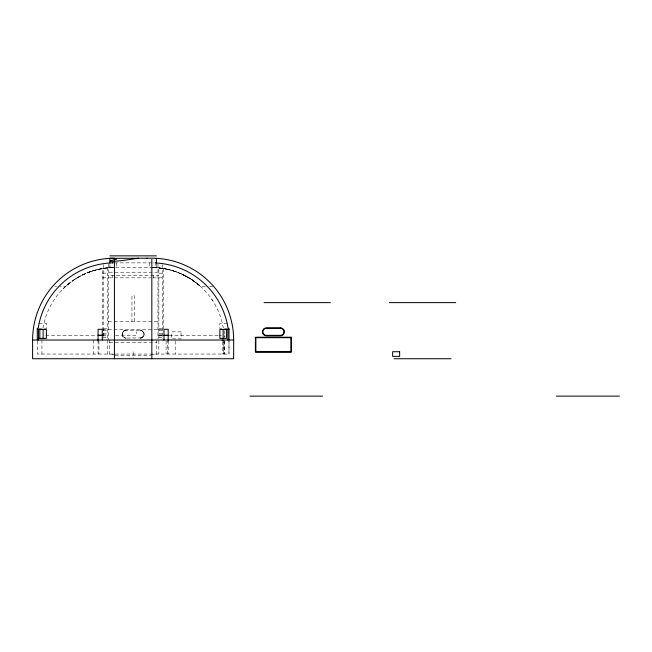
<?xml version="1.0" encoding="UTF-8"?>
<svg xmlns="http://www.w3.org/2000/svg" width="652" height="652" viewBox="0 0 652 652"><rect width="100%" height="100%" fill="white"/><g stroke="black" fill="none" stroke-linecap="round" stroke-linejoin="round"><path stroke-width="0.49" stroke-dasharray="3.26 2.44" d="M63.179 288.779C75.754 276.138 93.13 268.437 110.946 267.638L110.946 264.125M116.594 262.878L116.594 267.556M167.32 354.052L167.32 341.029M223.807 354.052L223.807 341.029M224.304 341.029L224.304 354.052L224.304 340.026M37.278 341.029L37.278 354.052L228.982 354.052L228.982 340.026M122.437 332.667L122.217 334.957M122.209 333.457L122.421 335.641L123.595 337.255M144.035 334.957L143.815 332.667M142.014 337.687L143.839 335.641L144.051 333.457M122.307 333.033L124.239 330.678M143.652 336.049L141.297 337.989M123.041 331.664L124.956 330.385M66.879 285.332L71.215 281.843M72.339 281.028L73.48 280.23M74.638 279.455L81.019 275.714M82.674 274.883L93.986 270.498M124.589 330.515L141.663 330.515M141.663 337.85L125.331 338.078M89.569 271.949L93.269 270.71M96.618 269.773C85.225 272.699 74.556 278.355 65.836 286.261L59.756 286.261M95.135 270.164L106.529 267.988M125.331 330.287L126.113 330.205M140.865 338.086L140.139 338.16A3.977 3.977 0 0 0 144.116 334.183A3.985 3.969 -34.9 0 0 140.139 330.205L140.865 330.271M99.128 269.186L102.739 268.502L102.739 328.804M105.07 268.159L107.409 267.89L106.822 267.956M107.507 267.882L113.554 267.573M110.938 267.638L112.405 267.581M111.606 262.927L113.35 262.886M111.378 262.935L113.285 262.886M112.91 262.895L111.761 262.927A77.148 77.148 0 0 1 113.538 262.886M114.426 262.878L151.826 262.878M109.161 272.226L157.091 272.226M102.739 273.164L107.409 273.164M158.844 273.164L163.522 273.164M102.739 277.842L113.358 277.842M114.426 277.842L150.848 277.842M152.894 277.842L163.522 277.842M54.752 286.261L56.748 286.261M205.486 286.261L200.425 286.261L190.881 278.974L179.129 272.895M209.504 286.261L213.506 286.261M108.289 321.322L113.269 321.322M114.206 321.322L157.963 321.322M39.03 323.661L46.626 323.661L46.626 328.339L38.166 328.339M227.222 323.661L219.626 323.661L219.626 328.339L228.086 328.339M103.668 328.804L107.409 328.804M158.844 328.804L162.584 328.804M102.266 329.276L107.409 329.276M158.844 329.276L163.986 329.276M108.289 329.741L157.963 329.741M103.122 330.442L107.409 330.442M158.844 330.442L163.13 330.442M103.122 333.718L107.409 333.718M158.844 333.718L163.13 333.718M102.266 334.883L107.409 334.883M158.844 334.883L163.986 334.883M45.754 335.348L97.058 335.348M115.591 335.348L136.635 335.348L136.635 331.844M158.844 335.348L162.584 335.348M169.194 335.348L218.265 335.348M218.966 335.348L221.395 335.348M102.739 335.821L107.409 335.821M158.844 335.821L163.522 335.821M102.739 337.557L107.409 337.557M158.844 337.557L163.522 337.557M109.454 342.365L156.798 342.365M115.127 354.525L109.454 354.525L109.454 340.026M151.125 354.525L156.798 354.525L156.798 340.026M115.127 355.69L151.125 355.69M153.155 267.565L162.356 268.322M153.35 262.895L154.108 262.911M151.826 267.556L155.241 267.638L155.306 264.125M153.848 267.581L158.648 267.874M161.191 268.159L158.844 267.89L165.412 268.836M161.517 268.2L164.214 268.616M162.65 268.363L170.775 270.075L179.219 272.927M163.522 328.804L163.522 268.502L166.92 269.146M163.522 268.502L169.642 269.773M167.132 269.186L177.784 272.357M172.364 270.523L183.962 275.071M174.41 271.159L175.616 271.566M141.297 330.385L143.644 332.308M124.239 337.687L126.113 338.16A3.985 3.953 0 0 1 122.144 334.183A3.985 3.953 0 0 1 126.113 330.23M123.904 337.491L124.654 337.875L122.609 336.049M185.135 275.657L186.301 276.277M188.599 277.573L190.881 278.974L180.465 273.449L190.881 278.974L200.425 286.261L197.36 283.636M187.45 276.913L188.346 277.426M142.014 330.678L143.945 333.033M190.857 278.958L194.166 281.208M191.973 279.684L199.414 285.364M195.241 281.998L196.309 282.805M211.745 299.252L212.609 300.548M222.356 341.778L222.43 354.052M223.669 341.778L223.701 354.052M228.982 341.029L228.982 354.052M224.304 330.678L224.304 337.223M175.209 341.029L175.209 354.052M168.192 341.029L168.192 354.052M166.089 341.029L166.089 354.052M162.641 264.655L162.641 339.007M158.844 277.842L158.844 354.052M157.963 264.052L157.963 339.016M156.39 263.481L156.39 267.556M153.587 275.503L153.587 277.842M149.658 262.878L149.658 267.556M134.296 321.322L134.296 295.666L131.957 295.666L131.957 321.322M133.13 351.713L133.13 357.948M112.674 275.503L112.674 277.842M109.862 264.5L109.862 267.556M108.289 263.995L108.289 340.026M107.409 277.842L107.409 339.423M107.409 340.026L107.409 354.052M103.611 264.655L103.611 339.089M98.933 341.029L98.933 354.052M98.061 340.026L98.061 354.052M93.383 340.026L93.383 354.052M41.948 340.026L41.948 354.052M42.902 328.339A72.47 72.47 0 0 1 113.546 267.556M153.538 267.573A72.47 72.47 0 0 1 223.351 328.339M224.125 334.981A72.47 72.47 0 0 1 224.247 337.157M113.391 267.744A23.227 1.385 4.6 0 1 112.103 267.499M156.195 262.732A23.227 0.97 -3.2 0 1 155.918 262.821M158.844 267.556L107.409 267.556L107.409 275.503L158.844 275.503L158.844 267.556M181.052 331.844L171.704 331.844L171.704 338.861L181.052 338.861L181.052 331.844"/><path stroke-width="0.98" d="M155.567 258.518L156.35 258.339L156.39 263.017A77.148 77.148 0 0 1 228.086 328.339L228.982 328.339L228.982 340.026M109.886 263.009L110.693 262.968M109.862 255.861L156.39 255.861M114.426 258.534L114.426 258.2A81.826 81.826 0 0 0 32.6 340.026L32.6 358.73L233.652 358.73L233.652 340.026A81.826 81.826 0 0 0 151.826 258.2L109.911 258.331L110.62 258.502M264.044 302.618L330.385 302.618M389.415 302.618L455.748 302.618M37.278 329.505L46.39 329.505L46.39 338.388L38.444 338.388M228.982 329.505L219.863 329.505L219.863 338.388L226.407 338.388L226.407 329.505M32.6 340.026L233.652 340.026M394.093 358.73L451.078 358.73M250.018 396.139L322.495 396.139M556.278 396.139L619.4 396.139M156.374 263.009L155.306 262.96A23.227 0.97 -3.2 0 0 155.388 262.943M222.348 340.026L222.348 340.906M223.669 340.026L223.669 340.906M227.809 329.505L227.809 340.026M223.131 329.505L223.131 338.388M168.192 340.906L168.192 329.276L163.986 329.276L163.986 340.026M151.826 259.382L151.826 358.73M114.426 259.382L114.426 358.73M109.862 258.331L109.862 263.017A77.148 77.148 0 0 0 38.166 328.339L37.278 328.339L37.278 340.026M102.266 340.026L102.266 329.276L98.061 329.276L98.061 340.906M43.122 329.505L43.122 338.388M39.845 329.505L39.845 338.388M38.444 329.505L38.444 340.026M138.526 258.168A23.17 1.361 -8.6 0 1 113.261 261.33A23.17 1.361 -8.6 0 1 116.626 259.178M147.36 258.216A23.236 1.239 -4.1 0 1 146.618 258.298M100.163 335.34L98.061 335.348L102.266 335.348L100.163 335.34M280.409 327.866L266.383 327.866A3.977 3.977 0 0 0 262.414 331.844A3.977 3.977 0 0 0 266.383 335.821L280.409 335.821A3.977 3.977 0 0 0 284.386 331.844A3.977 3.977 0 0 0 280.409 327.866M280.409 328.339L266.383 328.339A3.504 3.504 0 0 0 262.878 331.844A3.504 3.504 0 0 0 266.383 335.348L280.409 335.348A3.504 3.504 0 0 0 283.922 331.844A3.504 3.504 0 0 0 280.409 328.339M168.192 335.348L163.986 335.348L168.192 335.348M291.403 337.223L255.397 337.223L255.397 352.186L291.403 352.186L291.403 337.223M290.931 337.687L255.861 337.687L255.861 351.713L290.931 351.713L290.931 337.687M399.643 351.713L392.626 351.713L392.626 356.391L399.643 356.391L399.643 351.713"/></g></svg>
